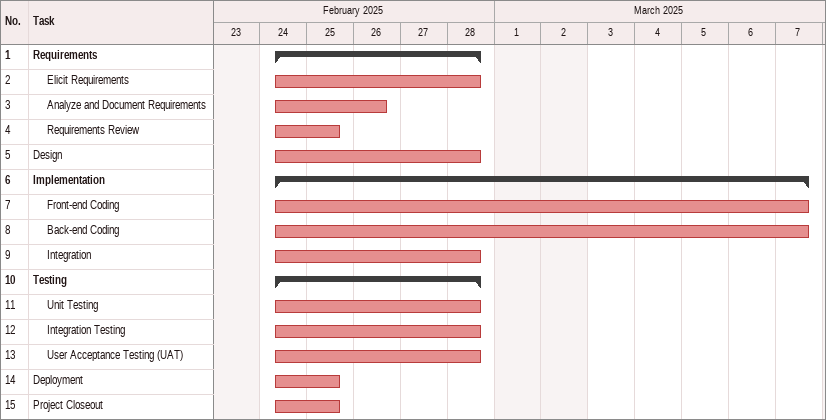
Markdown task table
| ID | Level | Task | Start | Finish |
|---|---|---|---|---|
| 1 | 1 | **Requirements** | 2025-02-24 | 2025-02-28 |
| 2 | 2 | Elicit Requirements | 2025-02-24 | 2025-02-28 |
| 3 | 2 | Analyze and Document Requirements | 2025-02-24 | 2025-02-26 |
| 4 | 2 | Requirements Review | 2025-02-24 | 2025-02-25 |
| 5 | 1 | Design | 2025-02-24 | 2025-02-28 |
| 6 | 1 | **Implementation** | 2025-02-24 | 2025-03-07 |
| 7 | 2 | Front-end Coding | 2025-02-24 | 2025-03-07 |
| 8 | 2 | Back-end Coding | 2025-02-24 | 2025-03-07 |
| 9 | 2 | Integration | 2025-02-24 | 2025-02-28 |
| 10 | 1 | **Testing** | 2025-02-24 | 2025-02-28 |
| 11 | 2 | Unit Testing | 2025-02-24 | 2025-02-28 |
| 12 | 2 | Integration Testing | 2025-02-24 | 2025-02-28 |
| 13 | 2 | User Acceptance Testing (UAT) | 2025-02-24 | 2025-02-28 |
| 14 | 1 | Deployment | 2025-02-24 | 2025-02-25 |
| 15 | 1 | Project Closeout | 2025-02-24 | 2025-02-25 |
